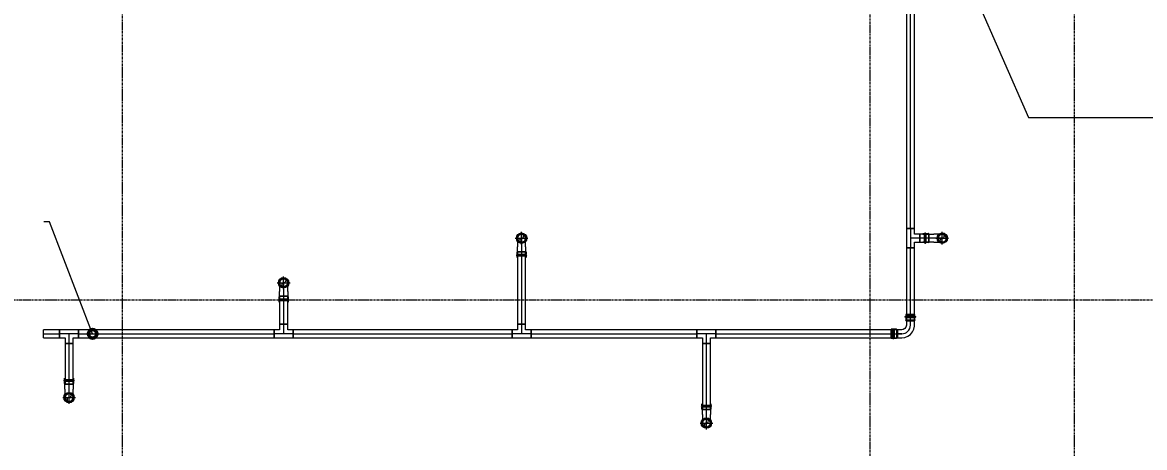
# Model space of a CAD drawing. Header units: inches. Extents: x -3679 to 241, y -496 to 1784.
# Drawn here: x -811.5 to -547.4, y 164.3 to 264.3 of the extents above; entities that cross this region are included whole.
import ezdxf

# ---------------------------------------------------------------- set-up
doc = ezdxf.new("R2010")
doc.units = ezdxf.units.IN
doc.header["$MEASUREMENT"] = 0
doc.linetypes.add('Grid Line', pattern=[0.875, 0.5, -0.125, 0.125, -0.125])
for name, color, linetype, lineweight in [('G-ANNO-DIMS', 111, 'Continuous', 9), ('P-PIPE', 3, 'Continuous', 9), ('P-PIPE-CNTR', 3, 'Continuous', 9), ('S-GRID', 1, 'Continuous', 9)]:
    doc.layers.add(name, color=color, linetype=linetype, lineweight=lineweight)
doc.styles.add('Arial_1', font='arial.ttf', dxfattribs={"height": 5.901198})

# ---------------------------------------------------------------- blocks, each defined once
blk = doc.blocks.new('Victaulic-VicPress316-Elbow 90-45deg Style P568_P571 - Standard-V3-MAIN LEVEL')
at = {"layer": 'P-PIPE'}
for p, q in [((-201.6, 167.03), (-201.6, 167.03)), ((-201.6, 167.03), (-201.6, 165.02)), ((-202.65, 163.74), (-202.65, 163.18)), ((-202.55, 165.02), (-202.55, 163.85)), ((-202.55, 163.96), (-202.55, 162.48)), ((-202.55, 163.85), (-201.6, 163.85)), ((-201.6, 163.85), (-202.55, 163.85)), ((-201.6, 165.02), (-201.6, 163.85)), ((-201.6, 163.96), (-201.6, 163.96)), ((-201.6, 163.96), (-201.6, 163.96)), ((-201.6, 163.85), (-200.65, 163.85)), ((-200.65, 163.85), (-201.6, 163.85)), ((-200.65, 163.85), (-200.65, 165.02)), ((-200.65, 162.48), (-200.65, 163.96)), ((-200.54, 163.18), (-200.54, 163.74)), ((-202.65, 162.86), (-202.65, 162.48)), ((-201.6, 163.18), (-201.6, 163.18)), ((-201.6, 163.18), (-201.6, 163.18)), ((-201.6, 162.86), (-201.6, 162.86)), ((-201.6, 162.86), (-201.6, 162.86)), ((-201.6, 162.48), (-201.6, 162.48)), ((-201.6, 162.48), (-201.6, 162.48)), ((-201.6, 162.48), (-201.6, 162.48)), ((-201.6, 162.48), (-201.6, 162.48)), ((-200.54, 162.48), (-200.54, 162.86))]:
    blk.add_line(p, q, dxfattribs=at)
at = {"layer": 'P-PIPE', "flags": 128}
for points in [[(-201.6, 168.25), (-202.06, 168.16), (-202.46, 167.9), (-202.72, 167.5), (-202.82, 167.04), (-202.73, 166.57), (-202.47, 166.17), (-202.07, 165.9), (-201.61, 165.81), (-201.6, 165.81)], [(-202.55, 167.03), (-202.45, 167.44), (-202.19, 167.77), (-201.82, 167.95), (-201.6, 167.98)], [(-201.6, 166.08), (-202, 166.17), (-202.33, 166.43), (-202.52, 166.81), (-202.55, 167.03)], [(-202.55, 165.02), (-202.55, 165.62), (-202.55, 166.17), (-202.55, 166.61), (-202.55, 166.91), (-202.55, 167.03), (-202.55, 167.03)], [(-201.6, 165.81), (-201.13, 165.9), (-200.73, 166.16), (-200.47, 166.56), (-200.37, 167.02), (-200.46, 167.49), (-200.72, 167.89), (-201.12, 168.16), (-201.58, 168.25), (-201.6, 168.25)], [(-201.6, 167.98), (-201.19, 167.89), (-200.86, 167.63), (-200.67, 167.25), (-200.65, 167.03)], [(-200.65, 167.03), (-200.74, 166.62), (-201, 166.29), (-201.37, 166.11), (-201.6, 166.08)], [(-200.65, 167.03), (-200.65, 166.94), (-200.65, 166.67), (-200.65, 166.24), (-200.65, 165.71), (-200.65, 165.11), (-200.65, 165.02)], [(-202.65, 163.74), (-202.57, 163.94), (-202.55, 163.96)], [(-200.65, 163.96), (-200.54, 163.77), (-200.54, 163.74)], [(-202.65, 162.86), (-202.79, 162.93), (-202.8, 163.09), (-202.68, 163.18), (-202.65, 163.18)], [(-202.65, 163.18), (-202.56, 163.18), (-202.3, 163.18), (-201.92, 163.18), (-201.6, 163.18)], [(-201.6, 163.18), (-202.03, 163.18), (-202.38, 163.18), (-202.6, 163.18), (-202.65, 163.18)], [(-202.65, 162.86), (-202.56, 162.86), (-202.3, 162.86), (-201.92, 162.86), (-201.6, 162.86)], [(-201.6, 162.86), (-202.03, 162.86), (-202.38, 162.86), (-202.6, 162.86), (-202.65, 162.86)], [(-200.54, 163.18), (-200.63, 163.18), (-200.89, 163.18), (-201.27, 163.18), (-201.6, 163.18)], [(-201.6, 163.18), (-201.16, 163.18), (-200.81, 163.18), (-200.59, 163.18), (-200.54, 163.18)], [(-200.54, 162.86), (-200.63, 162.86), (-200.89, 162.86), (-201.27, 162.86), (-201.6, 162.86)], [(-201.6, 162.86), (-201.16, 162.86), (-200.81, 162.86), (-200.59, 162.86), (-200.54, 162.86)], [(-200.54, 163.18), (-200.4, 163.11), (-200.39, 162.95), (-200.51, 162.86), (-200.54, 162.86)]]:
    blk.add_lwpolyline(points, dxfattribs=at)
at = {"layer": 'P-PIPE'}
for radius, start, end in [(1.06, 90, 270), (1.06, 90, 270), (1.06, 90, 270), (0.95, 90, 270), (0.95, 90, 270), (0.95, 90, 180), (0.95, 180, 270), (1.06, 270, 90), (1.06, 270, 90), (1.06, 270, 90), (0.95, 270, 90), (0.95, 270, 90), (0.95, 0, 90), (0.95, 270, 0)]:
    blk.add_arc((-201.6, 167.03), radius, start, end, dxfattribs=at)
blk = doc.blocks.new('Victaulic-VicPress316-Elbow 90-45deg Style P568_P571 - Standard-V4-MAIN LEVEL')
at = {"layer": 'P-PIPE'}
for p, q in [((-1.06, 4.55), (-1.06, 4.17)), ((1.06, 4.55), (-1.06, 4.55)), ((-1.06, 4.55), (1.06, 4.55)), ((-1.06, 4.17), (1.06, 4.17)), ((1.06, 4.17), (-1.06, 4.17)), ((-1.06, 3.85), (-1.06, 3.29)), ((-1.06, 3.85), (1.06, 3.85)), ((1.06, 3.85), (-1.06, 3.85)), ((-0.95, 4.55), (-0.95, 3.07)), ((-0.95, 4.55), (0.95, 4.55)), ((0.95, 4.55), (-0.95, 4.55)), ((-0.95, 3.18), (-0.95, 2.02)), ((0, 3.18), (-0.95, 3.18)), ((-0.95, 3.18), (0, 3.18)), ((-0.95, 3.07), (0.95, 3.07)), ((0.95, 3.07), (-0.95, 3.07)), ((0, 3.18), (0.95, 3.18)), ((0.95, 3.18), (0, 3.18)), ((0, 2.02), (0, 3.18)), ((0.95, 3.07), (0.95, 4.55)), ((0.95, 2.02), (0.95, 3.18)), ((1.06, 4.17), (1.06, 4.55)), ((1.06, 3.29), (1.06, 3.85)), ((-4.17, 1.06), (-4.55, 1.06)), ((-4.55, 1.06), (-4.55, -1.06)), ((-4.55, -1.06), (-4.55, 1.06)), ((-3.07, 0.95), (-4.55, 0.95)), ((-4.55, -0.95), (-4.55, 0.95)), ((-4.55, 0.95), (-4.55, -0.95)), ((-4.17, -1.06), (-4.17, 1.06)), ((-4.17, 1.06), (-4.17, -1.06)), ((-3.29, 1.06), (-3.85, 1.06)), ((-3.85, -1.06), (-3.85, 1.06)), ((-3.85, 1.06), (-3.85, -1.06)), ((-2.02, 0.95), (-3.18, 0.95)), ((-3.18, 0), (-3.18, 0.95)), ((-3.18, 0.95), (-3.18, 0)), ((-3.07, -0.95), (-3.07, 0.95)), ((-3.07, 0.95), (-3.07, -0.95)), ((-4.55, -0.95), (-3.07, -0.95)), ((-4.55, -1.06), (-4.17, -1.06)), ((-3.85, -1.06), (-3.29, -1.06)), ((-3.18, 0), (-3.18, -0.95)), ((-3.18, -0.95), (-3.18, 0)), ((-2.02, 0), (-3.18, 0)), ((-3.18, -0.95), (-2.02, -0.95))]:
    blk.add_line(p, q, dxfattribs=at)
at = {"layer": 'P-PIPE', "flags": 128}
for points in [[(-1.06, 3.85), (-1.2, 3.92), (-1.21, 4.08), (-1.08, 4.17), (-1.06, 4.17)], [(1.06, 4.17), (0.97, 4.17), (0.71, 4.17), (0.32, 4.17), (-0.12, 4.17), (-0.54, 4.17), (-0.86, 4.17), (-1.04, 4.17), (-1.06, 4.17)], [(-1.06, 4.17), (-0.97, 4.17), (-0.71, 4.17), (-0.32, 4.17), (0.12, 4.17), (0.54, 4.17), (0.86, 4.17), (1.04, 4.17), (1.06, 4.17)], [(-1.06, 3.85), (-0.97, 3.85), (-0.71, 3.85), (-0.32, 3.85), (0.12, 3.85), (0.54, 3.85), (0.86, 3.85), (1.04, 3.85), (1.06, 3.85)], [(1.06, 3.85), (0.97, 3.85), (0.71, 3.85), (0.32, 3.85), (-0.12, 3.85), (-0.54, 3.85), (-0.86, 3.85), (-1.04, 3.85), (-1.06, 3.85)], [(-0.95, 3.07), (-1.06, 3.26), (-1.06, 3.29)], [(1.06, 3.29), (0.97, 3.09), (0.95, 3.07)], [(1.06, 4.17), (1.2, 4.1), (1.21, 3.94), (1.08, 3.85), (1.06, 3.85)], [(-4.17, 1.06), (-4.1, 1.2), (-3.94, 1.21), (-3.85, 1.08), (-3.85, 1.06)], [(-4.17, 1.06), (-4.17, 0.97), (-4.17, 0.71), (-4.17, 0.32), (-4.17, -0.12), (-4.17, -0.54), (-4.17, -0.86), (-4.17, -1.04), (-4.17, -1.06)], [(-4.17, -1.06), (-4.17, -0.97), (-4.17, -0.71), (-4.17, -0.32), (-4.17, 0.12), (-4.17, 0.54), (-4.17, 0.86), (-4.17, 1.04), (-4.17, 1.06)], [(-3.85, -1.06), (-3.85, -0.97), (-3.85, -0.71), (-3.85, -0.32), (-3.85, 0.12), (-3.85, 0.54), (-3.85, 0.86), (-3.85, 1.04), (-3.85, 1.06)], [(-3.85, 1.06), (-3.85, 0.97), (-3.85, 0.71), (-3.85, 0.32), (-3.85, -0.12), (-3.85, -0.54), (-3.85, -0.86), (-3.85, -1.04), (-3.85, -1.06)], [(-3.29, 1.06), (-3.09, 0.97), (-3.07, 0.95)], [(-0.95, 2.02), (-1.04, 1.58), (-1.3, 1.22), (-1.69, 1), (-2.02, 0.95)], [(-2.02, -0.95), (-1.28, -0.86), (-0.59, -0.58), (0.02, -0.15), (0.49, 0.43), (0.81, 1.1), (0.94, 1.83), (0.95, 2.02)], [(-3.85, -1.06), (-3.92, -1.2), (-4.08, -1.21), (-4.17, -1.08), (-4.17, -1.06)], [(-3.07, -0.95), (-3.26, -1.06), (-3.29, -1.06)]]:
    blk.add_lwpolyline(points, dxfattribs=at)
at = {"layer": 'P-PIPE'}
blk.add_arc((-2.02, 2.02), 2.02, 270, 0, dxfattribs=at)

msp = doc.modelspace()

# ---------------------------------------------------------------- linework, layer by layer
at = {"layer": 'G-ANNO-DIMS'}
for p, q in [((-602.5, 305.37), (-574.69, 241.96)), ((-574.69, 241.96), (-526.51, 241.96)), ((-805.09, 217.4), (-815.45, 217.4)), ((-794.96, 191.07), (-805.09, 217.4))]:
    msp.add_line(p, q, dxfattribs=at)
at = {"layer": 'G-ANNO-DIMS', "lineweight": 50}
msp.add_circle((-794.96, 191.07), 1, dxfattribs=at)
at = {"layer": 'P-PIPE'}
for p, q in [((-603.45, 310.09), (-603.45, 215.82)), ((-601.55, 215.82), (-601.55, 310.09)), ((-601.55, 215.82), (-603.45, 215.82)), ((-603.45, 215.82), (-603.45, 211.33)), ((-601.55, 215.82), (-603.45, 215.82)), ((-603.45, 215.82), (-601.55, 215.82)), ((-601.55, 214.52), (-601.55, 215.82)), ((-600.26, 214.52), (-601.55, 214.52)), ((-598.18, 214.52), (-600.26, 214.52)), ((-600.26, 214.52), (-600.26, 212.62)), ((-600.26, 214.52), (-600.26, 212.62)), ((-600.26, 212.62), (-600.26, 214.52)), ((-598.18, 214.52), (-598.18, 212.62)), ((-601.55, 211.33), (-603.45, 211.33)), ((-603.45, 211.33), (-601.55, 211.33)), ((-603.45, 211.33), (-603.45, 194.25)), ((-601.55, 211.33), (-603.45, 211.33)), ((-601.55, 211.33), (-601.55, 212.62)), ((-601.55, 212.62), (-600.26, 212.62)), ((-601.55, 194.25), (-601.55, 211.33)), ((-600.26, 212.62), (-598.18, 212.62)), ((-694.95, 210.39), (-694.95, 193.32)), ((-694.95, 210.39), (-693.05, 210.39)), ((-693.05, 193.32), (-693.05, 210.39)), ((-750.95, 199.89), (-750.95, 193.32)), ((-750.95, 199.89), (-749.05, 199.89)), ((-749.05, 193.32), (-749.05, 199.89)), ((-750.95, 193.32), (-749.05, 193.32)), ((-750.95, 193.32), (-750.95, 192.02)), ((-749.05, 193.32), (-750.95, 193.32)), ((-750.95, 193.32), (-749.05, 193.32)), ((-749.05, 192.02), (-749.05, 193.32)), ((-694.95, 193.32), (-693.05, 193.32)), ((-694.95, 193.32), (-694.95, 192.02)), ((-693.05, 193.32), (-694.95, 193.32)), ((-694.95, 193.32), (-693.05, 193.32)), ((-693.05, 192.02), (-693.05, 193.32)), ((-601.55, 194.25), (-603.45, 194.25)), ((-802.75, 192.02), (-806.5, 192.02)), ((-806.5, 190.12), (-806.5, 192.02)), ((-798.26, 192.02), (-802.75, 192.02)), ((-802.75, 190.12), (-802.75, 192.02)), ((-802.75, 192.02), (-802.75, 190.12)), ((-802.75, 190.12), (-802.75, 192.02)), ((-798.26, 190.12), (-798.26, 192.02)), ((-798.26, 192.02), (-798.26, 190.12)), ((-752.24, 192.02), (-798.26, 192.02)), ((-798.26, 190.12), (-798.26, 192.02)), ((-750.95, 192.02), (-752.24, 192.02)), ((-752.24, 192.02), (-752.24, 190.12)), ((-752.24, 190.12), (-752.24, 192.02)), ((-752.24, 190.12), (-752.24, 192.02)), ((-747.76, 192.02), (-749.05, 192.02)), ((-696.25, 192.02), (-747.76, 192.02)), ((-747.76, 190.12), (-747.76, 192.02)), ((-747.76, 192.02), (-747.76, 190.12)), ((-747.76, 190.12), (-747.76, 192.02)), ((-696.25, 190.12), (-696.25, 192.02)), ((-694.95, 192.02), (-696.25, 192.02)), ((-696.25, 192.02), (-696.25, 190.12)), ((-696.25, 190.12), (-696.25, 192.02)), ((-691.76, 192.02), (-693.05, 192.02)), ((-691.76, 192.02), (-691.76, 190.12)), ((-691.76, 190.12), (-691.76, 192.02)), ((-652.75, 192.02), (-691.76, 192.02)), ((-691.76, 190.12), (-691.76, 192.02)), ((-648.26, 192.02), (-652.75, 192.02)), ((-652.75, 190.12), (-652.75, 192.02)), ((-652.75, 192.02), (-652.75, 190.12)), ((-652.75, 190.12), (-652.75, 192.02)), ((-605.68, 192.02), (-648.26, 192.02)), ((-648.26, 190.12), (-648.26, 192.02)), ((-648.26, 190.12), (-648.26, 192.02)), ((-648.26, 192.02), (-648.26, 190.12)), ((-605.68, 190.12), (-605.68, 192.02)), ((-806.5, 190.12), (-802.75, 190.12)), ((-802.75, 190.12), (-801.45, 190.12)), ((-801.45, 190.12), (-801.45, 188.83)), ((-801.45, 188.83), (-801.45, 179.25)), ((-799.55, 188.83), (-801.45, 188.83)), ((-799.55, 188.83), (-801.45, 188.83)), ((-801.45, 188.83), (-799.55, 188.83)), ((-799.55, 190.12), (-798.26, 190.12)), ((-799.55, 188.83), (-799.55, 190.12)), ((-799.55, 179.25), (-799.55, 188.83)), ((-798.26, 190.12), (-752.24, 190.12)), ((-752.24, 190.12), (-747.76, 190.12)), ((-747.76, 190.12), (-696.25, 190.12)), ((-696.25, 190.12), (-691.76, 190.12)), ((-691.76, 190.12), (-652.75, 190.12)), ((-652.75, 190.12), (-651.45, 190.12)), ((-651.45, 190.12), (-651.45, 188.83)), ((-651.45, 188.83), (-651.45, 173.25)), ((-649.55, 188.83), (-651.45, 188.83)), ((-649.55, 188.83), (-651.45, 188.83)), ((-651.45, 188.83), (-649.55, 188.83)), ((-649.55, 190.12), (-648.26, 190.12)), ((-649.55, 188.83), (-649.55, 190.12)), ((-649.55, 173.25), (-649.55, 188.83)), ((-648.26, 190.12), (-605.68, 190.12)), ((-799.55, 179.25), (-801.45, 179.25)), ((-649.55, 173.25), (-651.45, 173.25))]:
    msp.add_line(p, q, dxfattribs=at)
for centre, radius, start, end in [((-694, 213.57), 0.95, 0, 180), ((-694, 214.05), 0.475, 270, 90), ((-595, 213.57), 0.95, 0, 180), ((-595, 214.05), 0.475, 270, 90), ((-694, 213.57), 0.95, 180, 0), ((-694, 213.1), 0.475, 90, 270), ((-595, 213.57), 0.95, 180, 0), ((-595, 213.1), 0.475, 90, 270), ((-750, 203.07), 0.95, 0, 180), ((-750, 203.55), 0.475, 270, 90), ((-750, 203.07), 0.95, 180, 0), ((-750, 202.6), 0.475, 90, 270), ((-800.5, 176.07), 0.95, 0, 180), ((-800.5, 176.55), 0.475, 270, 90), ((-800.5, 176.07), 0.95, 180, 0), ((-800.5, 175.6), 0.475, 90, 270), ((-650.5, 170.07), 0.95, 0, 180), ((-650.5, 170.07), 0.95, 180, 0), ((-650.5, 169.6), 0.475, 90, 270), ((-650.5, 170.55), 0.475, 270, 90)]:
    msp.add_arc(centre, radius, start, end, dxfattribs=at)
at = {"layer": 'P-PIPE-CNTR'}
for p, q in [((-602.5, 215.82), (-602.5, 310.09)), ((-602.5, 215.82), (-602.5, 310.09)), ((-694, 212.07), (-694, 215.07)), ((-602.5, 215.82), (-602.5, 211.33)), ((-595, 212.07), (-595, 215.07)), ((-695.5, 213.57), (-692.5, 213.57)), ((-694, 213.57), (-694, 211.56)), ((-694, 211.56), (-694, 210.39)), ((-694, 211.56), (-694, 209.02)), ((-600.26, 213.57), (-602.5, 213.57)), ((-602.5, 194.25), (-602.5, 211.33)), ((-602.5, 194.25), (-602.5, 211.33)), ((-598.18, 213.57), (-600.26, 213.57)), ((-598.18, 213.57), (-600.26, 213.57)), ((-597.02, 213.57), (-599.55, 213.57)), ((-597.02, 213.57), (-598.18, 213.57)), ((-595, 213.57), (-597.02, 213.57)), ((-596.5, 213.57), (-593.5, 213.57)), ((-694, 210.39), (-694, 193.32)), ((-694, 210.39), (-694, 193.32)), ((-750, 201.57), (-750, 204.57)), ((-751.5, 203.07), (-748.5, 203.07)), ((-750, 203.07), (-750, 201.06)), ((-750, 201.06), (-750, 199.89)), ((-750, 201.06), (-750, 198.52)), ((-750, 199.89), (-750, 193.32)), ((-750, 199.89), (-750, 193.32)), ((-602.5, 193.09), (-602.5, 195.62)), ((-750, 193.32), (-750, 191.07)), ((-694, 193.32), (-694, 191.07)), ((-602.5, 193.09), (-602.5, 194.25)), ((-806.5, 191.07), (-802.75, 191.07)), ((-806.5, 191.07), (-802.75, 191.07)), ((-798.26, 191.07), (-802.75, 191.07)), ((-800.5, 188.83), (-800.5, 191.07)), ((-798.26, 191.07), (-752.24, 191.07)), ((-798.26, 191.07), (-752.24, 191.07)), ((-747.76, 191.07), (-752.24, 191.07)), ((-747.76, 191.07), (-696.25, 191.07)), ((-747.76, 191.07), (-696.25, 191.07)), ((-691.76, 191.07), (-696.25, 191.07)), ((-691.76, 191.07), (-652.75, 191.07)), ((-691.76, 191.07), (-652.75, 191.07)), ((-648.26, 191.07), (-652.75, 191.07)), ((-650.5, 188.83), (-650.5, 191.07)), ((-648.26, 191.07), (-605.68, 191.07)), ((-648.26, 191.07), (-605.68, 191.07)), ((-605.68, 191.07), (-604.52, 191.07)), ((-800.5, 179.25), (-800.5, 188.83)), ((-800.5, 179.25), (-800.5, 188.83)), ((-650.5, 173.25), (-650.5, 188.83)), ((-650.5, 173.25), (-650.5, 188.83)), ((-800.5, 178.09), (-800.5, 180.62)), ((-800.5, 178.09), (-800.5, 179.25)), ((-800.5, 176.07), (-800.5, 178.09)), ((-800.5, 174.57), (-800.5, 177.57)), ((-802, 176.07), (-799, 176.07)), ((-650.5, 172.09), (-650.5, 174.62)), ((-650.5, 172.09), (-650.5, 173.25)), ((-650.5, 170.07), (-650.5, 172.09)), ((-652, 170.07), (-649, 170.07)), ((-650.5, 168.57), (-650.5, 171.57))]:
    msp.add_line(p, q, dxfattribs=at)
msp.add_arc((-604.52, 193.09), 2.02, 270, 0, dxfattribs=at)
at = {"layer": 'S-GRID', "linetype": 'Grid Line'}
for p, q in [((-788, 1771.74), (-788, -484.26)), ((-612, -484.26), (-612, 1771.74)), ((-564, 1771.74), (-564, -484.26)), ((228, 199), (-3666.39, 199))]:
    msp.add_line(p, q, dxfattribs=at)

# ---------------------------------------------------------------- block references
at = {"layer": 'P-PIPE', "extrusion": (0, 0, -1)}
for p in [(895.6, 46.54), (951.6, 36.04)]:
    msp.add_blockref('Victaulic-VicPress316-Elbow 90-45deg Style P568_P571 - Standard-V3-MAIN LEVEL', p, dxfattribs=at)
for p, rotation in [((762.03, 415.17), 90), ((598.91, 343.1), 180), ((448.91, 337.1), 180)]:
    msp.add_blockref('Victaulic-VicPress316-Elbow 90-45deg Style P568_P571 - Standard-V3-MAIN LEVEL', p, dxfattribs=dict(at, rotation=rotation))
at = {"layer": 'P-PIPE'}
msp.add_blockref('Victaulic-VicPress316-Elbow 90-45deg Style P568_P571 - Standard-V4-MAIN LEVEL', (-602.5, 191.07), dxfattribs=at)

# ---------------------------------------------------------------- next in the draw order: texts
at = {"layer": 'G-ANNO-DIMS', "insert": (-861.89, 220.2), "char_height": 5.9012, "width": 53.928, "attachment_point": 1, "line_spacing_factor": 0.938532, "style": 'Arial_1', "bg_fill": 3, "box_fill_scale": 1.25, "bg_fill_color": 0, "bg_fill_transparency": 0}
msp.add_mtext('TOP 9\' - 1"\\PBOP 8\' - 11"', dxfattribs=at)

doc.saveas('drawing.dxf')
